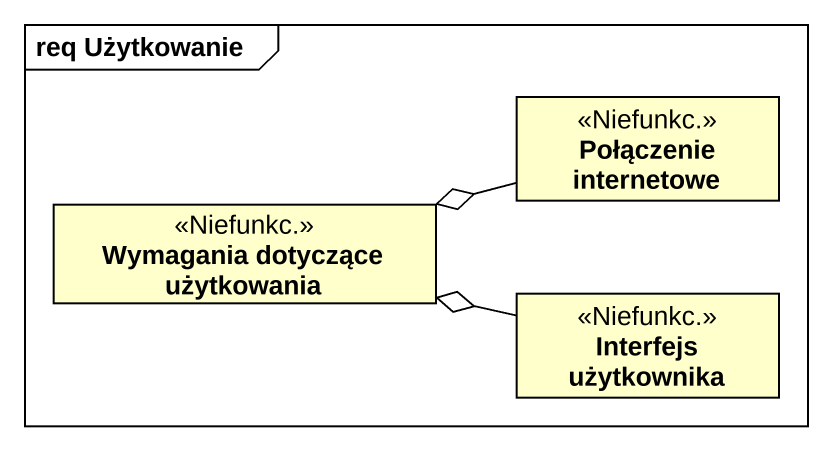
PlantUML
@startuml
mainframe req Użytkowanie
hide circle
hide empty members
class "Połączenie internetowe" as Połączenie_internetowe <<Niefunkc.>>
class "Wymagania dotyczące użytkowania" as Wymagania_dotyczące <<Niefunkc.>>
class "Interfejs użytkownika" as Interfejs_użytkownika <<Niefunkc.>>
Połączenie_internetowe -left-o Wymagania_dotyczące
Interfejs_użytkownika -left-o Wymagania_dotyczące
@enduml
